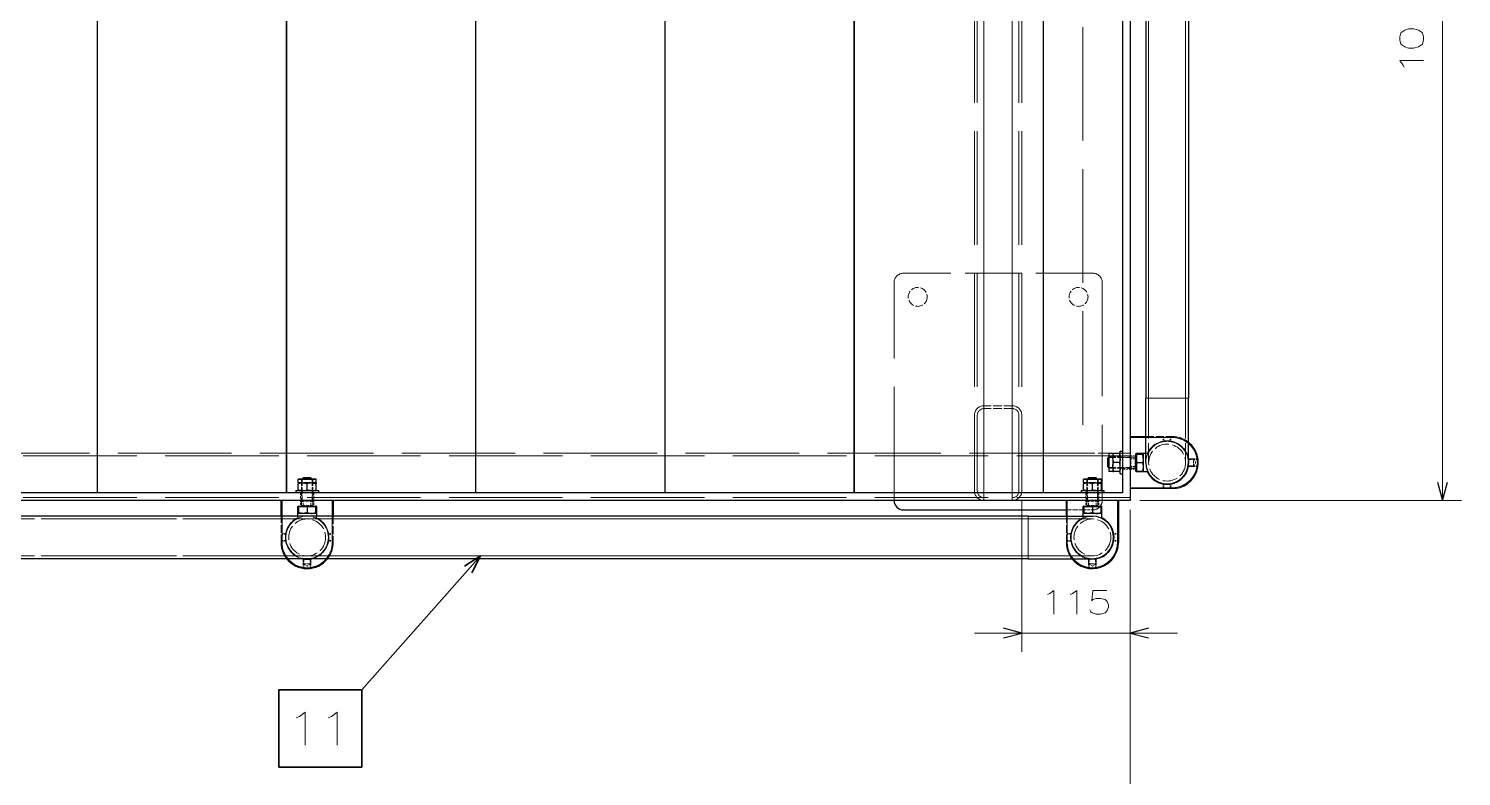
# Model space of a CAD drawing. Extents: x 5 to 836, y 5 to 589.
# Drawn here: x 404.9 to 556.3, y 89.5 to 168.5 of the extents above; entities that cross this region are included whole.
import ezdxf

# ---------------------------------------------------------------- set-up
doc = ezdxf.new("R2010")
doc.units = 0
doc.linetypes.add('DASHED', pattern=[15, 12, -3])

msp = doc.modelspace()

# ---------------------------------------------------------------- linework, layer by layer
at = {"color": 7, "linetype": 'DASHED', "lineweight": 9}
for p, q in [((505.83, 218.67), (505.83, 118.67)), ((505.83, 218.37), (505.83, 118.97)), ((508.83, 218.67), (508.83, 118.67)), ((508.83, 218.37), (508.83, 118.97)), ((504.83, 217.67), (504.83, 119.67)), ((505.13, 217.67), (505.13, 119.67)), ((509.53, 217.67), (509.53, 119.67)), ((509.83, 217.67), (509.83, 119.67)), ((516.29, 213.67), (516.29, 123.67)), ((523.24, 213.55), (523.24, 123.8)), ((527.14, 213.55), (527.14, 123.8)), ((505.83, 208.97), (505.83, 128.37)), ((505.83, 208.67), (505.83, 128.67)), ((508.83, 208.97), (508.83, 128.37)), ((508.83, 208.67), (508.83, 128.67)), ((523.24, 207.87), (523.24, 129.47)), ((527.14, 207.87), (527.14, 129.47)), ((496.33, 118.67), (496.33, 141.67)), ((518.33, 141.67), (518.33, 118.67)), ((516.29, 123.67), (76.29, 123.67)), ((521.29, 123.37), (171.29, 123.37)), ((521.29, 118.97), (171.29, 118.97)), ((433.17, 116.72), (352.41, 116.72)), ((510.49, 116.72), (358.09, 116.72)), ((516.17, 116.72), (435.41, 116.72)), ((433.17, 112.82), (352.41, 112.82)), ((510.49, 112.82), (358.09, 112.82)), ((516.17, 112.82), (435.41, 112.82))]:
    msp.add_line(p, q, dxfattribs=at)
at = {"color": 7, "lineweight": 25}
for p, q in [((521.29, 218.67), (521.29, 118.67)), ((412.09, 217.87), (412.09, 119.47)), ((412.1, 217.87), (412.1, 119.47)), ((432.09, 217.87), (432.09, 119.47)), ((432.1, 217.87), (432.1, 119.47)), ((452.09, 217.87), (452.09, 119.47)), ((452.1, 217.87), (452.1, 119.47)), ((472.09, 217.87), (472.09, 119.47)), ((472.1, 217.87), (472.1, 119.47)), ((492.09, 217.87), (492.09, 119.47)), ((492.1, 217.87), (492.1, 119.47)), ((512.09, 217.87), (512.09, 119.47)), ((512.1, 217.87), (512.1, 119.47)), ((520.49, 217.87), (520.49, 119.47)), ((522.94, 207.87), (522.94, 129.47)), ((527.44, 207.87), (527.44, 129.47)), ((522.94, 122.67), (522.94, 129.47)), ((527.44, 122.67), (527.44, 129.47)), ((521.29, 125.42), (522.94, 125.42)), ((518.89, 123.08), (519.04, 123.23)), ((518.89, 123.08), (518.89, 122.26)), ((519.04, 123.59), (519.04, 121.76)), ((519.44, 123.62), (519.08, 123.62)), ((519.44, 123.62), (519.44, 123.23)), ((519.44, 123.62), (519.52, 123.62)), ((519.44, 123.15), (519.44, 123.23)), ((519.44, 123.06), (519.44, 123.15)), ((519.44, 123.06), (519.44, 122.28)), ((520.16, 123.62), (519.52, 123.62)), ((520.16, 122.67), (519.52, 122.67)), ((520.24, 123.62), (520.16, 123.62)), ((520.24, 123.87), (520.49, 123.87)), ((520.24, 121.47), (520.24, 123.87)), ((521.89, 121.75), (521.89, 123.6)), ((521.89, 123.5), (521.95, 123.5)), ((521.94, 123.65), (522.94, 123.65)), ((521.95, 123.57), (522.58, 123.57)), ((521.95, 123.57), (521.95, 122.67)), ((521.95, 122.67), (522.58, 122.67)), ((521.95, 122.67), (521.95, 121.77)), ((522.66, 123.57), (522.58, 123.57)), ((522.66, 123.57), (522.66, 123.1)), ((522.66, 123.57), (522.66, 123.57)), ((522.66, 123.1), (522.66, 121.77)), ((518.89, 122.26), (519.04, 122.11)), ((519.44, 121.72), (519.08, 121.72)), ((519.44, 122.2), (519.44, 122.28)), ((519.44, 122.11), (519.44, 122.2)), ((519.44, 122.11), (519.44, 121.72)), ((519.44, 121.72), (519.52, 121.72)), ((520.16, 121.72), (519.52, 121.72)), ((520.24, 121.72), (520.16, 121.72)), ((520.24, 121.47), (520.49, 121.47)), ((521.89, 121.84), (521.95, 121.84)), ((523.08, 121.7), (521.94, 121.7)), ((521.95, 121.77), (522.58, 121.77)), ((522.58, 121.77), (522.66, 121.77)), ((522.66, 121.77), (522.66, 121.77)), ((433.09, 119.72), (435.49, 119.72)), ((433.09, 119.72), (433.09, 119.47)), ((433.34, 120.52), (433.34, 120.89)), ((433.73, 120.52), (433.34, 120.52)), ((433.34, 120.52), (433.34, 120.44)), ((433.34, 119.8), (433.34, 120.44)), ((433.34, 119.72), (433.34, 119.8)), ((435.21, 120.92), (433.38, 120.92)), ((433.88, 121.07), (433.73, 120.92)), ((433.73, 120.52), (433.82, 120.52)), ((433.82, 120.52), (433.9, 120.52)), ((434.7, 121.07), (433.88, 121.07)), ((434.68, 120.52), (433.9, 120.52)), ((434.29, 119.8), (434.29, 120.44)), ((434.68, 120.52), (434.77, 120.52)), ((434.7, 121.07), (434.85, 120.92)), ((434.77, 120.52), (434.85, 120.52)), ((435.24, 120.52), (434.85, 120.52)), ((435.24, 120.52), (435.24, 120.89)), ((435.24, 120.52), (435.24, 120.44)), ((435.24, 119.8), (435.24, 120.44)), ((435.24, 119.72), (435.24, 119.8)), ((435.49, 119.72), (435.49, 119.47)), ((516.09, 119.72), (518.49, 119.72)), ((516.09, 119.72), (516.09, 119.47)), ((516.34, 120.52), (516.34, 120.89)), ((516.73, 120.52), (516.34, 120.52)), ((516.34, 120.52), (516.34, 120.44)), ((516.34, 119.8), (516.34, 120.44)), ((516.34, 119.72), (516.34, 119.8)), ((518.21, 120.92), (516.38, 120.92)), ((516.88, 121.07), (516.73, 120.92)), ((516.73, 120.52), (516.82, 120.52)), ((516.82, 120.52), (516.9, 120.52)), ((517.7, 121.07), (516.88, 121.07)), ((517.68, 120.52), (516.9, 120.52)), ((517.29, 119.8), (517.29, 120.44)), ((517.68, 120.52), (517.77, 120.52)), ((517.7, 121.07), (517.85, 120.92)), ((517.77, 120.52), (517.85, 120.52)), ((518.24, 120.52), (517.85, 120.52)), ((518.24, 120.52), (518.24, 120.89)), ((518.24, 120.52), (518.24, 120.44)), ((518.24, 119.8), (518.24, 120.44)), ((518.24, 119.72), (518.24, 119.8)), ((518.49, 119.72), (518.49, 119.47)), ((525.74, 119.92), (521.29, 119.92)), ((520.49, 119.47), (338.29, 119.47)), ((521.29, 118.67), (338.29, 118.67)), ((431.54, 117.02), (431.54, 118.67)), ((437.04, 118.67), (437.04, 117.02)), ((514.54, 117.02), (514.54, 118.67)), ((520.04, 118.67), (520.04, 114.22)), ((434.29, 117.02), (358.09, 117.02)), ((433.32, 117.02), (433.32, 118.02)), ((433.37, 118.07), (435.22, 118.07)), ((433.39, 118.01), (433.39, 117.39)), ((434.29, 118.01), (433.39, 118.01)), ((433.39, 117.39), (433.39, 117.3)), ((434.72, 117.3), (433.39, 117.3)), ((433.39, 117.3), (433.39, 117.3)), ((433.46, 118.07), (433.46, 118.01)), ((434.29, 118.01), (434.29, 117.39)), ((435.19, 118.01), (434.29, 118.01)), ((510.49, 117.02), (434.29, 117.02)), ((435.19, 117.3), (434.72, 117.3)), ((435.12, 118.07), (435.12, 118.01)), ((435.19, 118.01), (435.19, 117.39)), ((435.19, 117.3), (435.19, 117.39)), ((435.19, 117.3), (435.19, 117.3)), ((435.27, 118.02), (435.27, 117.02)), ((497.33, 117.67), (514.54, 117.67)), ((510.49, 117.02), (517.29, 117.02)), ((516.32, 117.02), (516.32, 118.02)), ((516.32, 117.67), (516.39, 117.67)), ((516.37, 118.07), (518.22, 118.07)), ((516.39, 118.01), (516.39, 117.39)), ((517.29, 118.01), (516.39, 118.01)), ((516.39, 117.39), (516.39, 117.3)), ((517.72, 117.3), (516.39, 117.3)), ((516.39, 117.3), (516.39, 117.3)), ((516.46, 118.07), (516.46, 118.01)), ((517.29, 118.01), (517.29, 117.39)), ((518.19, 118.01), (517.29, 118.01)), ((518.19, 117.3), (517.72, 117.3)), ((518.12, 118.07), (518.12, 118.01)), ((518.19, 118.01), (518.19, 117.39)), ((518.19, 117.3), (518.19, 117.39)), ((518.19, 117.3), (518.19, 117.3)), ((518.27, 118.02), (518.27, 116.89)), ((434.29, 112.52), (358.09, 112.52)), ((510.49, 112.52), (434.29, 112.52)), ((510.49, 112.52), (517.29, 112.52))]:
    msp.add_line(p, q, dxfattribs=at)
at = {"color": 7, "lineweight": 9}
for p, q in [((554.29, 118.67), (554.29, 218.67)), ((522.94, 129.47), (527.44, 129.47)), ((521.29, 125.32), (522.94, 125.32)), ((519.01, 123.2), (519.04, 123.2)), ((519.08, 123.62), (519.08, 121.72)), ((519.01, 122.15), (519.04, 122.15)), ((435.24, 120.89), (433.34, 120.89)), ((433.76, 120.96), (433.76, 120.92)), ((434.82, 120.96), (434.82, 120.92)), ((518.24, 120.89), (516.34, 120.89)), ((516.76, 120.96), (516.76, 120.92)), ((517.82, 120.96), (517.82, 120.92)), ((525.74, 120.02), (521.29, 120.02)), ((525.74, 119.92), (525.74, 120.02)), ((431.64, 117.02), (431.64, 118.67)), ((436.94, 118.67), (436.94, 117.02)), ((509.83, 118.67), (509.83, 102.67)), ((514.64, 117.02), (514.64, 118.67)), ((519.94, 118.67), (519.94, 114.22)), ((522.29, 118.67), (556.29, 118.67)), ((510.49, 117.02), (510.49, 112.52)), ((521.29, 117.67), (521.29, 22.67)), ((521.29, 117.67), (521.29, 56.67)), ((521.29, 117.67), (521.29, 102.67)), ((520.04, 114.22), (519.94, 114.22)), ((504.83, 104.67), (526.29, 104.67))]:
    msp.add_line(p, q, dxfattribs=at)
at = {"color": 7, "linetype": 'DASHED', "lineweight": 9, "ltscale": 0.499999}
msp.add_line((517.33, 142.67), (497.33, 142.67), dxfattribs=at)
at = {"color": 7, "linetype": 'DASHED', "lineweight": 9, "ltscale": 0.1125}
for p, q in [((522.94, 129.47), (527.44, 129.47)), ((510.49, 117.02), (510.49, 112.52))]:
    msp.add_line(p, q, dxfattribs=at)
at = {"color": 7, "linetype": 'DASHED', "lineweight": 9, "ltscale": 0.097501}
msp.add_line((523.24, 129.47), (527.14, 129.47), dxfattribs=at)
msp.add_line((523.24, 129.47), (527.14, 129.47), dxfattribs=at)
at = {"color": 7, "linetype": 'DASHED', "lineweight": 9, "ltscale": 0.17}
for p, q in [((523.24, 122.67), (523.24, 129.47)), ((527.14, 122.67), (527.14, 129.47)), ((510.49, 116.72), (517.29, 116.72)), ((510.49, 112.82), (517.29, 112.82))]:
    msp.add_line(p, q, dxfattribs=at)
at = {"color": 7, "linetype": 'DASHED', "lineweight": 9, "ltscale": 0.075}
for p, q in [((508.83, 128.67), (505.83, 128.67)), ((508.83, 128.37), (505.83, 128.37))]:
    msp.add_line(p, q, dxfattribs=at)
at = {"color": 7, "linetype": 'DASHED', "lineweight": 9, "ltscale": 0.11125}
for p, q in [((525.74, 125.32), (521.29, 125.32)), ((525.74, 120.02), (521.29, 120.02)), ((431.64, 114.22), (431.64, 118.67)), ((436.94, 114.22), (436.94, 118.67)), ((514.64, 114.22), (514.64, 118.67)), ((519.94, 114.22), (519.94, 118.67))]:
    msp.add_line(p, q, dxfattribs=at)
at = {"color": 7, "linetype": 'DASHED', "lineweight": 9, "ltscale": 0.07}
for p, q in [((522.94, 125.42), (525.74, 125.42)), ((522.94, 125.32), (525.74, 125.32)), ((431.54, 114.22), (431.54, 117.02)), ((431.64, 114.22), (431.64, 117.02)), ((436.94, 117.02), (436.94, 114.22)), ((437.04, 117.02), (437.04, 114.22)), ((514.54, 114.22), (514.54, 117.02)), ((514.64, 114.22), (514.64, 117.02))]:
    msp.add_line(p, q, dxfattribs=at)
at = {"color": 7, "linetype": 'DASHED', "lineweight": 9, "ltscale": 0.012126}
for p, q in [((524.79, 125.42), (524.79, 124.94)), ((525.59, 125.42), (525.59, 124.94)), ((524.79, 120.41), (524.79, 119.92)), ((525.59, 120.41), (525.59, 119.92)), ((432.03, 115.17), (431.54, 115.17)), ((437.04, 115.17), (436.56, 115.17)), ((515.03, 115.17), (514.54, 115.17)), ((520.04, 115.17), (519.56, 115.17)), ((432.03, 114.37), (431.54, 114.37)), ((437.04, 114.37), (436.56, 114.37)), ((515.03, 114.37), (514.54, 114.37)), ((520.04, 114.37), (519.56, 114.37))]:
    msp.add_line(p, q, dxfattribs=at)
at = {"color": 7, "linetype": 'DASHED', "lineweight": 9, "ltscale": 0.011854}
for p, q in [((524.86, 125.42), (524.86, 124.95)), ((525.52, 125.42), (525.52, 124.95)), ((432.01, 115.11), (431.54, 115.11)), ((432.01, 114.44), (431.54, 114.44))]:
    msp.add_line(p, q, dxfattribs=at)
at = {"color": 7, "linetype": 'DASHED', "lineweight": 9, "ltscale": 0.0025}
for p, q in [((525.74, 125.42), (525.74, 125.32)), ((525.74, 125.42), (525.74, 125.32)), ((525.74, 119.92), (525.74, 120.02)), ((431.54, 114.22), (431.64, 114.22)), ((431.54, 114.22), (431.64, 114.22))]:
    msp.add_line(p, q, dxfattribs=at)
at = {"color": 7, "linetype": 'DASHED', "lineweight": 9, "ltscale": 0.125}
msp.add_line((521.29, 123.67), (516.29, 123.67), dxfattribs=at)
at = {"color": 7, "linetype": 'DASHED', "lineweight": 9, "ltscale": 0.03}
for p, q in [((520.24, 123.27), (519.04, 123.27)), ((520.24, 122.07), (519.04, 122.07)), ((433.69, 119.72), (433.69, 120.92)), ((434.89, 119.72), (434.89, 120.92)), ((516.69, 119.72), (516.69, 120.92)), ((517.89, 119.72), (517.89, 120.92))]:
    msp.add_line(p, q, dxfattribs=at)
at = {"color": 7, "linetype": 'DASHED', "lineweight": 9, "ltscale": 0.000884207}
msp.add_line((519.04, 123.23), (519.07, 123.26), dxfattribs=at)
at = {"color": 7, "linetype": 'DASHED', "lineweight": 9, "ltscale": 0.000624084}
for p, q in [((519.04, 123.2), (519.07, 123.2)), ((519.04, 122.15), (519.07, 122.15)), ((433.76, 120.92), (433.76, 120.9)), ((434.82, 120.92), (434.82, 120.9)), ((516.76, 120.92), (516.76, 120.9)), ((517.82, 120.92), (517.82, 120.9))]:
    msp.add_line(p, q, dxfattribs=at)
at = {"color": 7, "linetype": 'DASHED', "lineweight": 9, "ltscale": 0.069124}
for p, q in [((521.83, 123.26), (519.07, 123.26)), ((521.83, 122.09), (519.07, 122.09))]:
    msp.add_line(p, q, dxfattribs=at)
at = {"color": 7, "linetype": 'DASHED', "lineweight": 9, "ltscale": 0.029268}
for p, q in [((519.07, 123.26), (519.07, 122.09)), ((519.07, 123.26), (519.07, 122.09)), ((521.83, 122.09), (521.83, 123.26)), ((521.83, 122.09), (521.83, 123.26)), ((434.88, 120.9), (433.71, 120.9)), ((434.88, 120.9), (433.71, 120.9)), ((433.71, 118.13), (434.88, 118.13)), ((433.71, 118.13), (434.88, 118.13))]:
    msp.add_line(p, q, dxfattribs=at)
at = {"color": 7, "linetype": 'DASHED', "lineweight": 9, "ltscale": 0.057375}
for p, q in [((519.07, 123.2), (521.36, 123.2)), ((519.07, 122.15), (521.36, 122.15)), ((433.76, 120.9), (433.76, 118.6)), ((434.82, 120.9), (434.82, 118.6)), ((516.76, 120.9), (516.76, 118.6)), ((517.82, 120.9), (517.82, 118.6))]:
    msp.add_line(p, q, dxfattribs=at)
at = {"color": 7, "linetype": 'DASHED', "lineweight": 9, "ltscale": 0.0475}
for p, q in [((519.08, 123.62), (519.08, 121.72)), ((435.24, 120.89), (433.34, 120.89))]:
    msp.add_line(p, q, dxfattribs=at)
at = {"color": 7, "linetype": 'DASHED', "lineweight": 9, "ltscale": 0.011875}
for p, q in [((519.44, 123.62), (519.44, 123.15)), ((519.44, 122.2), (519.44, 121.72)), ((435.24, 120.52), (434.77, 120.52))]:
    msp.add_line(p, q, dxfattribs=at)
at = {"color": 7, "linetype": 'DASHED', "lineweight": 9, "ltscale": 0.015901}
msp.add_line((520.16, 122.67), (519.52, 122.67), dxfattribs=at)
at = {"color": 7, "linetype": 'DASHED', "lineweight": 9, "ltscale": 0.00625}
for p, q in [((520.24, 123.32), (520.49, 123.32)), ((520.24, 122.02), (520.49, 122.02)), ((433.64, 119.72), (433.64, 119.47)), ((434.94, 119.72), (434.94, 119.47)), ((516.64, 119.72), (516.64, 119.47)), ((517.94, 119.72), (517.94, 119.47))]:
    msp.add_line(p, q, dxfattribs=at)
at = {"color": 7, "linetype": 'DASHED', "lineweight": 9, "ltscale": 0.02}
for p, q in [((520.49, 123.37), (521.29, 123.37)), ((520.49, 123.37), (521.29, 123.37)), ((520.49, 121.97), (521.29, 121.97)), ((520.49, 121.97), (521.29, 121.97)), ((433.59, 119.47), (433.59, 118.67)), ((433.59, 119.47), (433.59, 118.67)), ((434.99, 119.47), (434.99, 118.67)), ((434.99, 119.47), (434.99, 118.67)), ((516.59, 119.47), (516.59, 118.67)), ((516.59, 119.47), (516.59, 118.67)), ((517.99, 119.47), (517.99, 118.67)), ((517.99, 119.47), (517.99, 118.67))]:
    msp.add_line(p, q, dxfattribs=at)
at = {"color": 7, "linetype": 'DASHED', "lineweight": 9, "ltscale": 0.015001}
for p, q in [((521.29, 123.37), (521.89, 123.37)), ((521.29, 123.37), (521.89, 123.37)), ((521.29, 123.07), (521.89, 123.07)), ((521.29, 122.27), (521.89, 122.27)), ((521.29, 121.97), (521.89, 121.97)), ((521.29, 121.97), (521.89, 121.97))]:
    msp.add_line(p, q, dxfattribs=at)
at = {"color": 7, "linetype": 'DASHED', "lineweight": 9, "ltscale": 0.027477}
for p, q in [((521.36, 123.26), (521.36, 122.16)), ((434.88, 118.6), (433.78, 118.6))]:
    msp.add_line(p, q, dxfattribs=at)
at = {"color": 7, "linetype": 'DASHED', "lineweight": 9, "ltscale": 0.002927}
for p, q in [((521.36, 123.2), (521.46, 123.26)), ((521.36, 123.2), (521.46, 123.26)), ((521.36, 122.15), (521.46, 122.09)), ((521.36, 122.15), (521.46, 122.09)), ((433.76, 118.6), (433.71, 118.5)), ((433.76, 118.6), (433.71, 118.5)), ((434.82, 118.6), (434.88, 118.5)), ((434.82, 118.6), (434.88, 118.5)), ((517.82, 118.6), (517.88, 118.5)), ((517.82, 118.6), (517.88, 118.5))]:
    msp.add_line(p, q, dxfattribs=at)
at = {"color": 7, "linetype": 'DASHED', "lineweight": 9, "ltscale": 0.015685}
msp.add_line((521.95, 122.67), (522.58, 122.67), dxfattribs=at)
at = {"color": 7, "linetype": 'DASHED', "lineweight": 9, "ltscale": 0.003383}
for p, q in [((522.94, 123.65), (523.08, 123.65)), ((433.32, 116.89), (433.32, 117.02)), ((435.27, 117.02), (435.27, 116.89)), ((516.32, 116.89), (516.32, 117.02))]:
    msp.add_line(p, q, dxfattribs=at)
at = {"color": 7, "linetype": 'DASHED', "lineweight": 9, "ltscale": 0.013376}
for p, q in [((527.46, 123.07), (527.99, 123.07)), ((527.46, 122.27), (527.99, 122.27)), ((433.89, 112.51), (433.89, 111.97)), ((434.69, 112.51), (434.69, 111.97)), ((516.89, 112.51), (516.89, 111.97)), ((517.69, 112.51), (517.69, 111.97))]:
    msp.add_line(p, q, dxfattribs=at)
at = {"color": 7, "linetype": 'DASHED', "lineweight": 9, "ltscale": 0.025145}
for p, q in [((527.46, 123.07), (528.46, 123.07)), ((527.46, 122.27), (528.46, 122.27)), ((433.89, 112.51), (433.89, 111.5)), ((434.69, 112.51), (434.69, 111.5)), ((516.89, 112.51), (516.89, 111.5)), ((517.69, 112.51), (517.69, 111.5))]:
    msp.add_line(p, q, dxfattribs=at)
at = {"color": 7, "linetype": 'DASHED', "lineweight": 9, "ltscale": 0.025099}
for p, q in [((527.47, 123.01), (528.47, 123.01)), ((527.47, 122.34), (528.47, 122.34))]:
    msp.add_line(p, q, dxfattribs=at)
at = {"color": 7, "linetype": 'DASHED', "lineweight": 9, "ltscale": 0.018776}
for p, q in [((527.99, 122.32), (527.99, 123.07)), ((527.99, 122.27), (527.99, 123.02)), ((433.89, 111.97), (434.64, 111.97)), ((516.94, 111.97), (517.69, 111.97))]:
    msp.add_line(p, q, dxfattribs=at)
at = {"color": 7, "linetype": 'DASHED', "lineweight": 9, "ltscale": 0.011547}
for p, q in [((528.22, 122.67), (527.99, 123.07)), ((528.22, 122.67), (527.99, 122.27)), ((434.29, 111.74), (433.89, 111.97)), ((434.29, 111.74), (434.69, 111.97)), ((517.29, 111.74), (517.69, 111.97))]:
    msp.add_line(p, q, dxfattribs=at)
at = {"color": 7, "linetype": 'DASHED', "lineweight": 9, "ltscale": 0.000884342}
msp.add_line((519.04, 122.11), (519.07, 122.09), dxfattribs=at)
at = {"color": 7, "linetype": 'DASHED', "lineweight": 9, "ltscale": 0.001792}
msp.add_line((521.36, 122.16), (521.36, 122.09), dxfattribs=at)
at = {"color": 7, "linetype": 'DASHED', "lineweight": 9, "ltscale": 0.011874}
for p, q in [((433.82, 120.52), (433.34, 120.52)), ((518.24, 120.52), (517.77, 120.52))]:
    msp.add_line(p, q, dxfattribs=at)
at = {"color": 7, "linetype": 'DASHED', "lineweight": 9, "ltscale": 0.000883937}
for p, q in [((433.73, 120.92), (433.71, 120.9)), ((434.85, 120.92), (434.88, 120.9))]:
    msp.add_line(p, q, dxfattribs=at)
at = {"color": 7, "linetype": 'DASHED', "lineweight": 9, "ltscale": 0.069125}
for p, q in [((433.71, 118.13), (433.71, 120.9)), ((434.88, 118.13), (434.88, 120.9)), ((516.71, 118.13), (516.71, 120.9)), ((517.88, 118.13), (517.88, 120.9))]:
    msp.add_line(p, q, dxfattribs=at)
at = {"color": 7, "linetype": 'DASHED', "lineweight": 9, "ltscale": 0.015902}
for p, q in [((434.29, 119.8), (434.29, 120.44)), ((517.29, 119.8), (517.29, 120.44))]:
    msp.add_line(p, q, dxfattribs=at)
at = {"color": 7, "linetype": 'DASHED', "lineweight": 9, "ltscale": 0.047501}
msp.add_line((518.24, 120.89), (516.34, 120.89), dxfattribs=at)
at = {"color": 7, "linetype": 'DASHED', "lineweight": 9, "ltscale": 0.011876}
msp.add_line((516.82, 120.52), (516.34, 120.52), dxfattribs=at)
at = {"color": 7, "linetype": 'DASHED', "lineweight": 9, "ltscale": 0.000884477}
for p, q in [((516.73, 120.92), (516.71, 120.9)), ((517.85, 120.92), (517.88, 120.9))]:
    msp.add_line(p, q, dxfattribs=at)
at = {"color": 7, "linetype": 'DASHED', "lineweight": 9, "ltscale": 0.029269}
for p, q in [((517.88, 120.9), (516.71, 120.9)), ((517.88, 120.9), (516.71, 120.9)), ((516.71, 118.13), (517.88, 118.13)), ((516.71, 118.13), (517.88, 118.13))]:
    msp.add_line(p, q, dxfattribs=at)
at = {"color": 7, "linetype": 'DASHED', "lineweight": 9, "ltscale": 5.73554e-05}
for p, q in [((524.79, 120.41), (524.79, 120.41)), ((525.59, 120.41), (525.59, 120.41))]:
    msp.add_line(p, q, dxfattribs=at)
at = {"color": 7, "linetype": 'DASHED', "lineweight": 9, "ltscale": 0.011853}
for p, q in [((524.86, 120.4), (524.86, 119.92)), ((525.52, 120.4), (525.52, 119.92)), ((437.04, 115.11), (436.57, 115.11)), ((520.04, 115.11), (519.57, 115.11)), ((437.04, 114.44), (436.57, 114.44)), ((520.04, 114.44), (519.57, 114.44))]:
    msp.add_line(p, q, dxfattribs=at)
at = {"color": 7, "linetype": 'DASHED', "lineweight": 9, "ltscale": 0.015}
for p, q in [((433.59, 118.67), (433.59, 118.07)), ((433.59, 118.67), (433.59, 118.07)), ((433.89, 118.67), (433.89, 118.07)), ((434.69, 118.67), (434.69, 118.07)), ((434.99, 118.67), (434.99, 118.07)), ((434.99, 118.67), (434.99, 118.07)), ((516.59, 118.67), (516.59, 118.07)), ((516.59, 118.67), (516.59, 118.07)), ((516.89, 118.67), (516.89, 118.07)), ((517.69, 118.67), (517.69, 118.07)), ((517.99, 118.67), (517.99, 118.07)), ((517.99, 118.67), (517.99, 118.07))]:
    msp.add_line(p, q, dxfattribs=at)
at = {"color": 7, "linetype": 'DASHED', "lineweight": 9, "ltscale": 0.001791}
for p, q in [((433.78, 118.6), (433.71, 118.6)), ((516.78, 118.6), (516.71, 118.6))]:
    msp.add_line(p, q, dxfattribs=at)
at = {"color": 7, "linetype": 'DASHED', "lineweight": 9, "ltscale": 0.002928}
msp.add_line((516.76, 118.6), (516.71, 118.5), dxfattribs=at)
msp.add_line((516.76, 118.6), (516.71, 118.5), dxfattribs=at)
at = {"color": 7, "linetype": 'DASHED', "lineweight": 9, "ltscale": 0.027478}
msp.add_line((517.88, 118.6), (516.78, 118.6), dxfattribs=at)
at = {"color": 7, "linetype": 'DASHED', "lineweight": 9, "ltscale": 0.015684}
for p, q in [((434.29, 118.01), (434.29, 117.39)), ((517.29, 118.01), (517.29, 117.39))]:
    msp.add_line(p, q, dxfattribs=at)
at = {"color": 7, "linetype": 'DASHED', "lineweight": 9, "ltscale": 0.0975}
msp.add_line((510.49, 116.72), (510.49, 112.82), dxfattribs=at)
msp.add_line((510.49, 116.72), (510.49, 112.82), dxfattribs=at)
at = {"color": 7, "linetype": 'DASHED', "lineweight": 9, "ltscale": 0.044376}
msp.add_line((514.54, 117.67), (516.32, 117.67), dxfattribs=at)
at = {"color": 7, "linetype": 'DASHED', "lineweight": 9, "ltscale": 0.023605}
msp.add_line((516.39, 117.67), (517.33, 117.67), dxfattribs=at)
at = {"color": 7, "linetype": 'DASHED', "lineweight": 9, "ltscale": 0.011855}
for p, q in [((515.01, 115.11), (514.54, 115.11)), ((515.01, 114.44), (514.54, 114.44))]:
    msp.add_line(p, q, dxfattribs=at)
at = {"color": 7, "linetype": 'DASHED', "lineweight": 9, "ltscale": 5.78339e-05}
for p, q in [((519.56, 115.17), (519.56, 115.17)), ((519.56, 114.37), (519.56, 114.38))]:
    msp.add_line(p, q, dxfattribs=at)
at = {"color": 7, "linetype": 'DASHED', "lineweight": 9, "ltscale": 0.002499}
for p, q in [((437.04, 114.22), (436.94, 114.22)), ((437.04, 114.22), (436.94, 114.22)), ((520.04, 114.22), (519.94, 114.22))]:
    msp.add_line(p, q, dxfattribs=at)
at = {"color": 7, "linetype": 'DASHED', "lineweight": 9, "ltscale": 0.002501}
msp.add_line((514.54, 114.22), (514.64, 114.22), dxfattribs=at)
msp.add_line((514.54, 114.22), (514.64, 114.22), dxfattribs=at)
at = {"color": 7, "linetype": 'DASHED', "lineweight": 9, "ltscale": 0.0251}
for p, q in [((433.96, 112.5), (433.96, 111.49)), ((434.62, 112.5), (434.62, 111.49)), ((516.96, 112.5), (516.96, 111.49)), ((517.62, 112.5), (517.62, 111.49))]:
    msp.add_line(p, q, dxfattribs=at)
at = {"color": 7, "linetype": 'DASHED', "lineweight": 9, "ltscale": 0.018775}
msp.add_line((433.94, 111.97), (434.69, 111.97), dxfattribs=at)
at = {"color": 7, "linetype": 'DASHED', "lineweight": 9, "ltscale": 0.018774}
msp.add_line((516.89, 111.97), (517.64, 111.97), dxfattribs=at)
at = {"color": 7, "linetype": 'DASHED', "lineweight": 9, "ltscale": 0.011546}
msp.add_line((517.29, 111.74), (516.89, 111.97), dxfattribs=at)
at = {"color": 7, "lineweight": 9}
msp.add_lwpolyline([(549.79, 167.3), (549.91, 166.86), (550.31, 166.58), (550.72, 166.45), (551.24, 166.45), (551.77, 166.58), (552.17, 166.86), (552.29, 167.3), (552.29, 167.62), (552.17, 168.07), (551.77, 168.35), (551.28, 168.47), (550.72, 168.47), (550.31, 168.35), (549.91, 168.07), (549.79, 167.62)], close=True, dxfattribs=at)
for points in [[(550.11, 164.68), (549.79, 165.12), (552.29, 165.12)], [(550.23, 164.44), (550.11, 164.68)], [(512.78, 108.85), (513.22, 109.17), (513.22, 106.67)], [(515.2, 108.85), (515.64, 109.17), (515.64, 106.67)], [(517.01, 107.12), (517.14, 106.91), (517.26, 106.79), (517.7, 106.67), (518.14, 106.67), (518.63, 106.79), (518.87, 107.04), (518.99, 107.4), (518.99, 107.64), (518.87, 108), (518.63, 108.2), (518.14, 108.33), (517.7, 108.33), (517.34, 108.2), (517.22, 108.08), (517.34, 109.17), (518.83, 109.17)], [(512.54, 108.73), (512.78, 108.85)], [(514.96, 108.73), (515.2, 108.85)], [(433.14, 95.7), (433.48, 95.87)], [(433.48, 95.87), (434.1, 96.32), (434.1, 92.82)], [(436.52, 95.7), (436.86, 95.87)], [(436.86, 95.87), (437.48, 96.32), (437.48, 92.82)]]:
    msp.add_lwpolyline(points, dxfattribs=at)
at = {"color": 7, "linetype": 'DASHED', "lineweight": 9}
for points in [[(519.44, 123.23), (519.46, 123.38), (519.52, 123.62)], [(519.44, 123.06), (519.46, 122.92), (519.52, 122.67)], [(519.44, 122.28), (519.46, 122.43), (519.52, 122.67)], [(520.24, 123.23), (520.22, 123.38), (520.16, 123.62)], [(520.24, 123.06), (520.22, 122.92), (520.16, 122.67)], [(520.24, 122.28), (520.22, 122.43), (520.16, 122.67)], [(522.58, 122.67), (522.62, 122.82), (522.65, 122.95), (522.66, 123.12), (522.65, 123.29), (522.62, 123.42), (522.58, 123.57)], [(522.66, 122.24), (522.65, 122.37), (522.62, 122.51), (522.58, 122.67)], [(519.44, 122.11), (519.46, 121.97), (519.52, 121.72)], [(520.24, 122.11), (520.22, 121.97), (520.16, 121.72)], [(522.66, 122.24), (522.65, 122.1), (522.63, 121.94), (522.58, 121.77)], [(433.73, 120.52), (433.59, 120.5), (433.34, 120.44)], [(433.73, 119.72), (433.59, 119.74), (433.34, 119.8)], [(433.9, 120.52), (434.04, 120.5), (434.29, 120.44)], [(433.9, 119.72), (434.04, 119.74), (434.29, 119.8)], [(434.68, 120.52), (434.54, 120.5), (434.29, 120.44)], [(434.68, 119.72), (434.54, 119.74), (434.29, 119.8)], [(434.85, 120.52), (434.99, 120.5), (435.24, 120.44)], [(434.85, 119.72), (434.99, 119.74), (435.24, 119.8)], [(516.73, 120.52), (516.59, 120.5), (516.34, 120.44)], [(516.73, 119.72), (516.59, 119.74), (516.34, 119.8)], [(516.9, 120.52), (517.04, 120.5), (517.29, 120.44)], [(516.9, 119.72), (517.04, 119.74), (517.29, 119.8)], [(517.68, 120.52), (517.54, 120.5), (517.29, 120.44)], [(517.68, 119.72), (517.54, 119.74), (517.29, 119.8)], [(517.85, 120.52), (517.99, 120.5), (518.24, 120.44)], [(517.85, 119.72), (517.99, 119.74), (518.24, 119.8)], [(433.86, 117.31), (433.72, 117.31), (433.56, 117.34), (433.39, 117.39)], [(433.86, 117.31), (433.99, 117.31), (434.13, 117.34), (434.29, 117.39)], [(434.29, 117.39), (434.44, 117.34), (434.57, 117.32), (434.74, 117.3), (434.91, 117.32), (435.04, 117.34), (435.19, 117.39)], [(516.86, 117.31), (516.72, 117.31), (516.56, 117.34), (516.39, 117.39)], [(516.86, 117.31), (516.99, 117.31), (517.13, 117.34), (517.29, 117.39)], [(517.29, 117.39), (517.44, 117.34), (517.57, 117.32), (517.74, 117.3), (517.91, 117.32), (518.04, 117.34), (518.19, 117.39)]]:
    msp.add_lwpolyline(points, dxfattribs=at)
at = {"color": 7, "lineweight": 25}
for points in [[(519.44, 123.23), (519.46, 123.38), (519.52, 123.62)], [(519.44, 123.06), (519.46, 122.92), (519.52, 122.67)], [(519.44, 122.28), (519.46, 122.43), (519.52, 122.67)], [(520.24, 123.23), (520.22, 123.38), (520.16, 123.62)], [(520.24, 123.06), (520.22, 122.92), (520.16, 122.67)], [(520.24, 122.28), (520.22, 122.43), (520.16, 122.67)], [(522.66, 123.1), (522.65, 123.25), (522.63, 123.4), (522.58, 123.57)], [(522.66, 123.1), (522.65, 122.97), (522.62, 122.83), (522.58, 122.67)], [(522.58, 122.67), (522.62, 122.52), (522.65, 122.39), (522.66, 122.22), (522.65, 122.06), (522.62, 121.92), (522.58, 121.77)], [(519.44, 122.11), (519.46, 121.97), (519.52, 121.72)], [(520.24, 122.11), (520.22, 121.97), (520.16, 121.72)], [(433.73, 120.52), (433.59, 120.5), (433.34, 120.44)], [(433.73, 119.72), (433.59, 119.74), (433.34, 119.8)], [(433.9, 120.52), (434.04, 120.5), (434.29, 120.44)], [(433.9, 119.72), (434.04, 119.74), (434.29, 119.8)], [(434.68, 120.52), (434.54, 120.5), (434.29, 120.44)], [(434.68, 119.72), (434.54, 119.74), (434.29, 119.8)], [(434.85, 120.52), (434.99, 120.5), (435.24, 120.44)], [(434.85, 119.72), (434.99, 119.74), (435.24, 119.8)], [(516.73, 120.52), (516.59, 120.5), (516.34, 120.44)], [(516.73, 119.72), (516.59, 119.74), (516.34, 119.8)], [(516.9, 120.52), (517.04, 120.5), (517.29, 120.44)], [(516.9, 119.72), (517.04, 119.74), (517.29, 119.8)], [(517.68, 120.52), (517.54, 120.5), (517.29, 120.44)], [(517.68, 119.72), (517.54, 119.74), (517.29, 119.8)], [(517.85, 120.52), (517.99, 120.5), (518.24, 120.44)], [(517.85, 119.72), (517.99, 119.74), (518.24, 119.8)], [(553.77, 120.6), (554.29, 118.67), (554.81, 120.6)], [(434.29, 117.39), (434.14, 117.34), (434.01, 117.32), (433.84, 117.3), (433.68, 117.32), (433.54, 117.34), (433.39, 117.39)], [(434.72, 117.31), (434.59, 117.31), (434.45, 117.34), (434.29, 117.39)], [(434.72, 117.31), (434.87, 117.31), (435.02, 117.34), (435.19, 117.39)], [(517.29, 117.39), (517.14, 117.34), (517.01, 117.32), (516.84, 117.3), (516.68, 117.32), (516.54, 117.34), (516.39, 117.39)], [(517.72, 117.31), (517.59, 117.31), (517.45, 117.34), (517.29, 117.39)], [(517.72, 117.31), (517.87, 117.31), (518.02, 117.34), (518.19, 117.39)], [(507.9, 104.16), (509.83, 104.67), (507.9, 105.19)], [(523.22, 105.19), (521.29, 104.67), (523.22, 104.16)]]:
    msp.add_lwpolyline(points, dxfattribs=at)
at = {"color": 7, "lineweight": 35}
for points in [[(452.6, 112.82), (440.06, 98.67)], [(451.71, 111.03), (452.6, 112.82), (450.93, 111.72)]]:
    msp.add_lwpolyline(points, dxfattribs=at)
msp.add_lwpolyline([(431.29, 90.52), (431.29, 98.67), (440.06, 98.67), (440.06, 90.52)], close=True, dxfattribs=at)
at = {"color": 7, "linetype": 'DASHED', "lineweight": 9, "ltscale": 0.066667}
for centre in [(498.83, 140.17), (515.83, 140.17)]:
    msp.add_circle(centre, 1, dxfattribs=at)
at = {"color": 7, "linetype": 'DASHED', "lineweight": 9, "ltscale": 0.13}
for centre in [(525.19, 122.67), (434.29, 114.77), (434.29, 114.77), (517.29, 114.77)]:
    msp.add_circle(centre, 1.95, dxfattribs=at)
at = {"color": 7, "linetype": 'DASHED', "lineweight": 9, "ltscale": 0.15}
msp.add_circle((434.29, 114.77), 2.25, dxfattribs=at)
msp.add_circle((434.29, 114.77), 2.25, dxfattribs=at)
at = {"color": 7, "linetype": 'DASHED', "lineweight": 9}
for centre, radius, start, end in [((497.33, 141.67), 1, 90, 180), ((517.33, 141.67), 1, 0, 90), ((505.83, 127.67), 1, 90, 180), ((505.83, 127.67), 0.7, 90, 180), ((508.83, 127.67), 1, 0, 90), ((508.83, 127.67), 0.7, 0, 90), ((525.19, 122.67), 2.25, 0, 180), ((525.19, 122.67), 2.25, 0, 180), ((525.19, 122.67), 2.3, 11.9687, 154.1402), ((525.19, 122.67), 2.25, 29.9264, 150.0736), ((525.19, 122.67), 2.3, 81.2211, 100.014), ((525.19, 122.67), 2.3, 79.986, 98.7789), ((525.74, 122.67), 2.75, 51.8165, 90), ((525.74, 122.67), 2.65, 50.0955, 90), ((525.74, 122.67), 2.65, 270, 90), ((521.83, 123.32), 0.06, 270, 360), ((523.08, 123.7), 0.05, 270, 334.1402), ((521.83, 122.03), 0.06, 0, 90), ((505.83, 119.67), 1, 180, 270), ((505.83, 119.67), 0.7, 180, 270), ((508.83, 119.67), 1, 270, 360), ((508.83, 119.67), 0.7, 270, 0), ((433.65, 118.13), 0.06, 270, 360), ((434.94, 118.13), 0.06, 180, 270), ((516.65, 118.13), 0.06, 270, 360), ((517.94, 118.13), 0.06, 180, 270), ((517.33, 118.67), 1, 323.1301, 360), ((434.29, 114.77), 2.3, 115.8598, 258.0313), ((434.29, 114.77), 2.25, 119.9264, 240.0736), ((433.27, 116.89), 0.05, 295.8598, 360), ((434.29, 114.77), 2.3, 281.9687, 64.1402), ((435.32, 116.89), 0.05, 180, 244.1402), ((434.29, 114.77), 2.25, 299.9264, 60.0736), ((517.29, 114.77), 2.3, 115.8598, 258.0311), ((517.29, 114.77), 2.25, 90, 270), ((517.29, 114.77), 2.25, 90, 270), ((517.29, 114.77), 2.25, 119.9264, 240.0736), ((516.27, 116.89), 0.05, 295.8598, 360), ((517.33, 118.67), 1, 270, 321.9284), ((434.29, 114.77), 2.3, 169.986, 188.7789), ((434.29, 114.77), 2.3, 171.2211, 190.014), ((434.29, 114.77), 2.3, 351.2211, 10.014), ((434.29, 114.77), 2.3, 349.986, 8.7789), ((517.29, 114.77), 2.3, 169.986, 188.7789), ((517.29, 114.77), 2.3, 171.2211, 190.014), ((434.29, 114.22), 2.75, 180, 218.1835), ((434.29, 114.22), 2.65, 180, 219.9045), ((434.29, 114.22), 2.65, 180, 0), ((434.29, 114.22), 2.65, 320.0955, 0), ((434.29, 114.22), 2.75, 321.8165, 360), ((517.29, 114.22), 2.75, 180, 218.1835), ((517.29, 114.22), 2.65, 180, 219.9045), ((517.29, 114.22), 2.65, 180, 0)]:
    msp.add_arc(centre, radius, start, end, dxfattribs=at)
at = {"color": 7, "lineweight": 25}
for centre, radius, start, end in [((525.74, 122.67), 2.75, 270, 51.8165), ((519.08, 123.59), 0.035, 90, 180), ((521.94, 123.6), 0.05, 90, 180), ((525.19, 122.67), 2.25, 180, 0), ((525.19, 122.67), 2.3, 205.8598, 11.9687), ((519.08, 121.76), 0.035, 180, 270), ((521.94, 121.75), 0.05, 180, 270), ((523.08, 121.65), 0.05, 25.8598, 90), ((433.38, 120.89), 0.035, 90, 180), ((435.21, 120.89), 0.035, 0, 90), ((516.38, 120.89), 0.035, 90, 180), ((518.21, 120.89), 0.035, 0, 90), ((497.33, 118.67), 1, 180, 270), ((433.37, 118.02), 0.05, 90, 180), ((435.22, 118.02), 0.05, 0, 90), ((516.37, 118.02), 0.05, 90, 180), ((517.29, 114.77), 2.3, 258.0311, 64.1402), ((517.29, 114.77), 2.25, 270, 90), ((517.33, 118.67), 1, 321.9284, 323.1301), ((518.22, 118.02), 0.05, 0, 90), ((518.32, 116.89), 0.05, 180, 244.1402), ((517.29, 114.22), 2.75, 218.1835, 360), ((434.29, 114.22), 2.75, 218.1835, 321.8165), ((434.29, 114.77), 2.3, 258.0313, 281.9687)]:
    msp.add_arc(centre, radius, start, end, dxfattribs=at)
at = {"color": 7, "lineweight": 9}
for centre, start, end in [((525.74, 122.67), 270, 50.0955), ((517.29, 114.22), 219.9045, 0), ((434.29, 114.22), 219.9045, 320.0955)]:
    msp.add_arc(centre, 2.65, start, end, dxfattribs=at)

doc.saveas('drawing.dxf')
